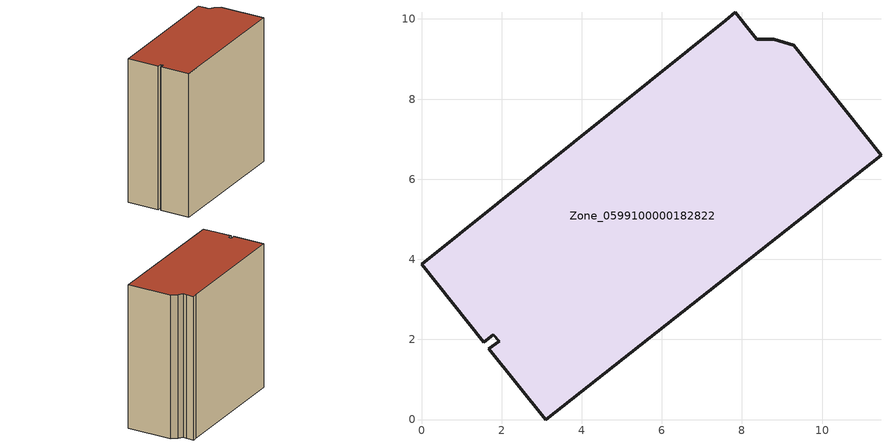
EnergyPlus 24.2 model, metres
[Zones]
Zone_0599100000182822
 floor ground (C_G): 1.95,1.96 1.79,2.12 1.55,1.93 0,3.87 7.6,9.96 7.84,10.16 8.22,9.68 8.37,9.49 8.79,9.5 9.3,9.34 11.47,6.6 3.1,0 1.68,1.77 z0
 wall outside (C_F): 8.79,9.5 8.37,9.49 8.22,9.68 7.84,10.16 7.6,9.96 0,3.87 1.55,1.93 1.79,2.12 1.95,1.96 1.68,1.77 3.1,0 11.47,6.6 9.3,9.34 8.79,9.5 z0:11.32
 roof outside (C_R): 3.1,0 11.47,6.6 9.3,9.34 8.79,9.5 8.37,9.49 8.22,9.68 7.84,10.16 7.6,9.96 0,3.87 1.55,1.93 1.79,2.12 1.95,1.96 1.68,1.77 z11.32
[BUILDING]
Pand.0599100000182822: North Axis=0; Terrain=City; Loads Convergence Tolerance Value=0.04; Temperature Convergence Tolerance Value=0.4; Solar Distribution=FullExterior; Maximum Number of Warmup Days=25; Minimum Number of Warmup Days=1
[Site:Location]
Rotterdam.The.Hague.AP_ZH_NLD Design_Conditions: Latitude=51.96; Longitude=4.45; Time Zone=1; Elevation=-4.5
[SITE:GROUNDTEMPERATURE:BUILDINGSURFACE]
18, 18, 18, 18, 18, 18, 18, 18, 18, 18, 18, 18
[MATERIAL] Thermal Absorptance=0.9; Solar Absorptance=0.7; Visible Absorptance=0.7
Name | Roughness | Thickness | Conductivity | Density | Specific Heat
G.TI.1946 | MediumSmooth | 0.15 | 1 | 540 | 1210
F.TI.1946 | Rough | 0.3 | 0.857143 | 1920 | 840
R.TI.1946 | MediumRough | 0.2 | 0.1 | 1500 | 1000
[CONSTRUCTION]
C_G: G.TI.1946
C_F: F.TI.1946
C_R: R.TI.1946
[ZONE]
Zone_0599100000182822: Type=1; Multiplier=1; Ceiling Height=Autocalculate; Volume=Autocalculate; Floor Area=autocalculate; Part of Total Floor Area=Yes
[ZONEINFILTRATION:DESIGNFLOWRATE]
Infil_Zone_0599100000182822: Zone or ZoneList or Space or SpaceList=Zone_0599100000182822; Schedule=AlwaysOn; Design Flow Rate Calculation Method=Flow/Area; Flow Rate per Floor Area=0.003; Constant Term Coefficient=1; Temperature Term Coefficient=0; Velocity Term Coefficient=0; Velocity Squared Term Coefficient=0
[HVACTEMPLATE:ZONE:IDEALLOADSAIRSYSTEM]
Zone_0599100000182822: Maximum Heating Supply Air Temperature=50; Minimum Cooling Supply Air Temperature=13; Maximum Heating Supply Air Humidity Ratio=0.0156; Minimum Cooling Supply Air Humidity Ratio=0.0077; Heating Limit=NoLimit; Cooling Limit=NoLimit; Dehumidification Control Type=ConstantSensibleHeatRatio; Cooling Sensible Heat Ratio=0.7; Dehumidification Setpoint=60; Humidification Control Type=None; Humidification Setpoint=30; Outdoor Air Method=None; Outdoor Air Flow Rate per Person=0.00944; Outdoor Air Flow Rate per Zone Floor Area=0; Outdoor Air Flow Rate per Zone=0; Demand Controlled Ventilation Type=None; Outdoor Air Economizer Type=NoEconomizer; Heat Recovery Type=None; Sensible Heat Recovery Effectiveness=0.7; Latent Heat Recovery Effectiveness=0.65
[ZONECONTROL:THERMOSTAT]
ThermostatControl_Zone_0599100000182822: Zone or ZoneList=Zone_0599100000182822; Control Type Schedule=DualSetpointControlType; Control 1=Thermostat_Zone_0599100000182822; Temperature Difference Between Cutout And Setpoint=0
[THERMOSTATSETPOINT:DUALSETPOINT]
Thermostat_Zone_0599100000182822: Heating Setpoint Temperature Schedule=HeatingSetpoint_Zone_0599100000182822; Cooling Setpoint Temperature Schedule=CoolingSetpoint_Zone_0599100000182822
[SCHEDULE:COMPACT]
HeatingSetpoint_Zone_0599100000182822: Through: 12/31, For: AllDays, Until: 24:00, 21
CoolingSetpoint_Zone_0599100000182822: Through: 12/31, For: AllDays, Until: 24:00, 24
DualSetpointControlType: Through: 12/31, For: AllDays, Until: 24:00, 4
AlwaysOn: Through: 12/31, For: AllDays, Until: 24:00, 1
